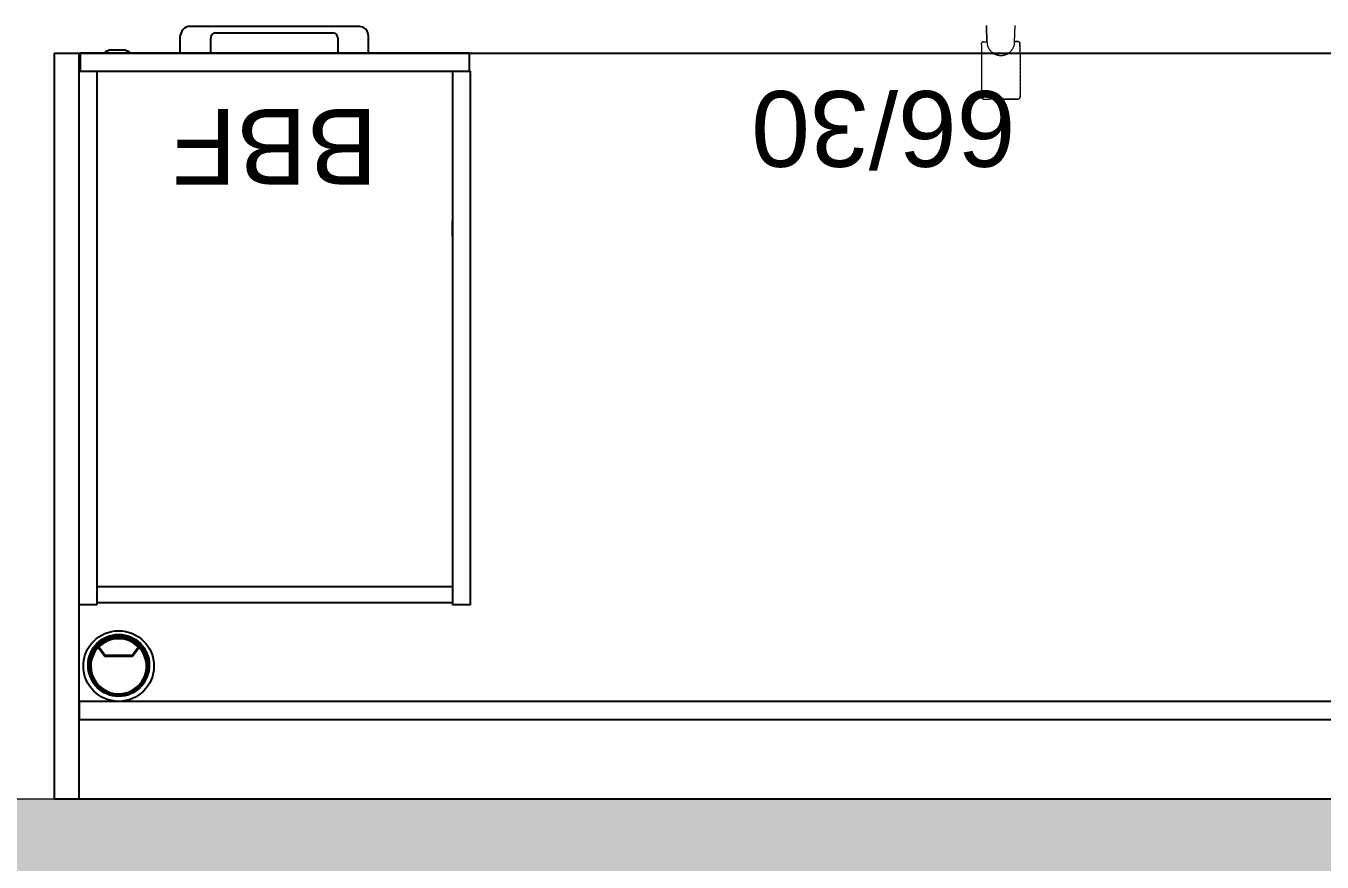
# Model space of a CAD drawing. Header units: inches. Extents: x 14 to 610, y 9 to 600.
# Drawn here: x 332.3 to 383.7, y 204.9 to 238.1 of the extents above; entities that cross this region are included whole.
import ezdxf
from ezdxf.enums import TextEntityAlignment as Align

# ---------------------------------------------------------------- set-up
doc = ezdxf.new("R2010")
doc.units = ezdxf.units.IN
doc.header["$MEASUREMENT"] = 0
doc.layers.add('A-FURN', color=7, linetype='Continuous')
doc.layers.add('WALLS', color=30, linetype='Continuous')
doc.styles.get("Standard").update_dxf_attribs({"font": 'arial.ttf'})

# ---------------------------------------------------------------- blocks, each defined once
blk = doc.blocks.new('P_5CS702BK')
at = {"layer": 'A-FURN', "color": 0, "linetype": 'Continuous', "lineweight": 0}
for p, q in [((-0.58, 0.438), (-0.602, 1.096)), ((-0.602, 1.096), (-0.58, 0.438)), ((0.526, 0.77), (0.536, 1.099)), ((0.517, 0.441), (0.526, 0.77)), ((-0.791, 0.379), (-0.785, 0.408)), ((-0.785, 0.408), (-0.791, 0.379)), ((-0.791, 0.376), (-0.791, 0.379)), ((-0.791, 0.376), (-0.791, 0.367)), ((-0.791, 0.366), (-0.791, 0.376)), ((-0.791, 0.367), (-0.791, 0.367)), ((-0.791, 0.332), (-0.791, 0.366)), ((-0.791, 0.35), (-0.791, 0.366)), ((-0.791, 0.327), (-0.791, 0.35)), ((-0.791, 0.327), (-0.791, 0.332)), ((-0.791, 0.327), (-0.791, 0.332)), ((-0.79, 0.298), (-0.791, 0.327)), ((-0.79, 0.263), (-0.79, 0.298)), ((-0.79, 0.274), (-0.79, 0.278)), ((-0.79, 0.27), (-0.79, 0.274)), ((-0.79, 0.222), (-0.79, 0.263)), ((-0.79, 0.263), (-0.79, 0.263)), ((-0.79, 0.2), (-0.79, 0.222)), ((-0.79, 0.194), (-0.79, 0.2)), ((-0.79, 0.189), (-0.79, 0.194)), ((-0.79, 0.176), (-0.79, 0.189)), ((-0.79, 0.124), (-0.79, 0.176)), ((-0.79, 0.068), (-0.79, 0.124)), ((-0.79, 0.124), (-0.79, 0.124)), ((-0.79, 0.095), (-0.79, 0.102)), ((-0.79, 0.087), (-0.79, 0.095)), ((-0.79, 0.006), (-0.79, 0.068)), ((-0.79, -0.059), (-0.79, 0.006)), ((-0.79, 0.006), (-0.79, 0.006)), ((-0.785, 0.408), (-0.769, 0.433)), ((-0.769, 0.433), (-0.785, 0.408)), ((-0.769, 0.433), (-0.744, 0.449)), ((-0.744, 0.449), (-0.769, 0.433)), ((-0.744, 0.449), (-0.715, 0.455)), ((-0.715, 0.455), (-0.744, 0.449)), ((-0.715, 0.455), (-0.58, 0.456)), ((-0.715, 0.455), (-0.58, 0.456)), ((-0.58, 0.438), (-0.578, 0.417)), ((-0.58, 0.438), (-0.58, 0.438)), ((-0.578, 0.417), (-0.576, 0.396)), ((-0.578, 0.415), (-0.578, 0.415)), ((-0.578, 0.415), (-0.578, 0.414)), ((-0.578, 0.413), (-0.578, 0.41)), ((-0.578, 0.408), (-0.578, 0.41)), ((-0.576, 0.396), (-0.574, 0.375)), ((-0.574, 0.375), (-0.57, 0.354)), ((-0.57, 0.354), (-0.566, 0.333)), ((-0.566, 0.334), (-0.566, 0.334)), ((-0.566, 0.334), (-0.566, 0.333)), ((-0.566, 0.333), (-0.561, 0.313)), ((-0.564, 0.325), (-0.563, 0.321)), ((-0.562, 0.319), (-0.563, 0.321)), ((-0.561, 0.313), (-0.555, 0.293)), ((-0.555, 0.293), (-0.548, 0.273)), ((-0.548, 0.273), (-0.54, 0.253)), ((-0.542, 0.256), (-0.541, 0.255)), ((-0.541, 0.255), (-0.541, 0.255)), ((-0.54, 0.253), (-0.532, 0.233)), ((-0.534, 0.238), (-0.533, 0.235)), ((-0.533, 0.235), (-0.533, 0.235)), ((-0.532, 0.233), (-0.523, 0.214)), ((-0.523, 0.214), (-0.513, 0.195)), ((-0.513, 0.195), (-0.503, 0.177)), ((-0.506, 0.183), (-0.506, 0.182)), ((-0.506, 0.182), (-0.505, 0.181)), ((-0.503, 0.177), (-0.492, 0.159)), ((-0.492, 0.159), (-0.48, 0.141)), ((-0.49, 0.157), (-0.49, 0.156)), ((-0.488, 0.154), (-0.49, 0.156)), ((-0.48, 0.141), (-0.467, 0.124)), ((-0.467, 0.124), (-0.454, 0.108)), ((-0.46, 0.115), (-0.459, 0.114)), ((-0.459, 0.114), (-0.458, 0.113)), ((-0.454, 0.108), (-0.44, 0.092)), ((-0.44, 0.092), (-0.426, 0.076)), ((-0.435, 0.086), (-0.434, 0.085)), ((-0.431, 0.082), (-0.434, 0.085)), ((-0.426, 0.076), (-0.411, 0.061)), ((-0.411, 0.061), (-0.395, 0.047)), ((-0.404, 0.055), (-0.403, 0.054)), ((-0.403, 0.054), (-0.402, 0.053)), ((-0.395, 0.047), (-0.379, 0.033)), ((-0.379, 0.033), (-0.369, 0.025)), ((-0.3, -0.021), (-0.369, 0.025)), ((-0.363, 0.02), (-0.369, 0.025)), ((-0.328, -0.004), (-0.369, 0.025)), ((-0.346, 0.008), (-0.369, 0.025)), ((-0.369, 0.025), (-0.367, 0.023)), ((-0.365, 0.022), (-0.367, 0.023)), ((-0.363, 0.02), (-0.346, 0.008)), ((-0.346, 0.008), (-0.328, -0.004)), ((-0.34, 0.004), (-0.339, 0.003)), ((-0.339, 0.003), (-0.338, 0.002)), ((0.269, -0.001), (0.287, 0.01)), ((0.277, 0.004), (0.279, 0.005)), ((0.279, 0.005), (0.28, 0.006)), ((0.285, 0.009), (0.284, 0.008)), ((0.284, 0.009), (0.285, 0.009)), ((0.287, 0.01), (0.285, 0.009)), ((0.285, 0.009), (0.285, 0.009)), ((0.287, 0.01), (0.304, 0.023)), ((0.304, 0.023), (0.32, 0.036)), ((0.313, 0.031), (0.316, 0.033)), ((0.319, 0.035), (0.316, 0.033)), ((0.318, 0.035), (0.319, 0.035)), ((0.319, 0.035), (0.319, 0.035)), ((0.32, 0.036), (0.336, 0.05)), ((0.336, 0.05), (0.351, 0.064)), ((0.342, 0.055), (0.343, 0.056)), ((0.343, 0.056), (0.344, 0.057)), ((0.366, 0.079), (0.344, 0.058)), ((0.351, 0.064), (0.35, 0.063)), ((0.35, 0.063), (0.35, 0.063)), ((0.35, 0.063), (0.35, 0.063)), ((0.351, 0.064), (0.366, 0.079)), ((0.366, 0.079), (0.38, 0.095)), ((0.368, 0.082), (0.37, 0.084)), ((0.379, 0.094), (0.37, 0.084)), ((0.379, 0.094), (0.379, 0.094)), ((0.379, 0.093), (0.379, 0.094)), ((0.38, 0.095), (0.394, 0.111)), ((0.394, 0.111), (0.407, 0.127)), ((0.397, 0.115), (0.398, 0.116)), ((0.398, 0.116), (0.399, 0.117)), ((0.407, 0.127), (0.406, 0.126)), ((0.406, 0.126), (0.406, 0.126)), ((0.406, 0.126), (0.406, 0.126)), ((0.407, 0.127), (0.419, 0.144)), ((0.409, 0.131), (0.417, 0.142)), ((0.418, 0.143), (0.417, 0.142)), ((0.419, 0.144), (0.431, 0.162)), ((0.43, 0.161), (0.428, 0.158)), ((0.43, 0.161), (0.43, 0.161)), ((0.43, 0.161), (0.43, 0.161)), ((0.431, 0.162), (0.442, 0.18)), ((0.442, 0.18), (0.452, 0.198)), ((0.444, 0.184), (0.445, 0.185)), ((0.444, 0.183), (0.444, 0.184)), ((0.452, 0.198), (0.462, 0.217)), ((0.452, 0.199), (0.456, 0.206)), ((0.452, 0.198), (0.452, 0.198)), ((0.452, 0.198), (0.452, 0.198)), ((0.452, 0.198), (0.452, 0.198)), ((0.458, 0.21), (0.456, 0.206)), ((0.462, 0.217), (0.47, 0.236)), ((0.47, 0.236), (0.479, 0.256)), ((0.479, 0.256), (0.486, 0.275)), ((0.479, 0.258), (0.48, 0.258)), ((0.48, 0.258), (0.48, 0.259)), ((0.485, 0.274), (0.486, 0.275)), ((0.486, 0.275), (0.493, 0.296)), ((0.486, 0.276), (0.486, 0.276)), ((0.486, 0.276), (0.486, 0.276)), ((0.486, 0.275), (0.486, 0.276)), ((0.486, 0.275), (0.486, 0.275)), ((0.493, 0.296), (0.498, 0.316)), ((0.498, 0.316), (0.503, 0.336)), ((0.498, 0.316), (0.499, 0.317)), ((0.498, 0.316), (0.498, 0.316)), ((0.498, 0.316), (0.499, 0.316)), ((0.503, 0.336), (0.508, 0.357)), ((0.503, 0.336), (0.503, 0.337)), ((0.503, 0.336), (0.503, 0.336)), ((0.505, 0.343), (0.506, 0.347)), ((0.508, 0.357), (0.506, 0.347)), ((0.508, 0.357), (0.511, 0.378)), ((0.508, 0.357), (0.508, 0.357)), ((0.508, 0.357), (0.508, 0.357)), ((0.508, 0.357), (0.508, 0.357)), ((0.511, 0.378), (0.514, 0.399)), ((0.514, 0.399), (0.516, 0.42)), ((0.515, 0.417), (0.515, 0.418)), ((0.515, 0.417), (0.515, 0.417)), ((0.516, 0.42), (0.517, 0.441)), ((0.516, 0.434), (0.516, 0.421)), ((0.516, 0.421), (0.516, 0.421)), ((0.652, 0.459), (0.517, 0.458)), ((0.517, 0.458), (0.652, 0.459)), ((0.517, 0.441), (0.517, 0.441)), ((0.652, 0.459), (0.681, 0.453)), ((0.681, 0.453), (0.652, 0.459)), ((0.681, 0.453), (0.706, 0.437)), ((0.706, 0.437), (0.681, 0.453)), ((0.706, 0.437), (0.723, 0.412)), ((0.723, 0.412), (0.706, 0.437)), ((0.723, 0.407), (0.723, 0.412)), ((0.729, 0.383), (0.723, 0.412)), ((0.729, 0.383), (0.729, 0.38)), ((0.729, 0.371), (0.729, 0.38)), ((0.729, 0.38), (0.729, 0.372)), ((0.729, 0.37), (0.729, 0.371)), ((0.729, 0.371), (0.729, 0.37)), ((0.729, 0.37), (0.729, 0.354)), ((0.729, 0.336), (0.729, 0.354)), ((0.729, 0.354), (0.729, 0.331)), ((0.729, 0.278), (0.729, 0.336)), ((0.729, 0.331), (0.729, 0.302)), ((0.729, 0.302), (0.729, 0.267)), ((0.729, 0.267), (0.729, 0.278)), ((0.729, 0.267), (0.729, 0.226)), ((0.729, 0.226), (0.729, 0.204)), ((0.729, 0.198), (0.729, 0.204)), ((0.729, 0.192), (0.729, 0.198)), ((0.729, 0.192), (0.729, 0.18)), ((0.729, 0.18), (0.729, 0.128)), ((0.729, 0.128), (0.729, 0.072)), ((0.729, 0.128), (0.729, 0.128)), ((0.729, 0.099), (0.729, 0.106)), ((0.729, 0.091), (0.729, 0.099)), ((0.729, 0.072), (0.729, 0.01)), ((0.729, 0.01), (0.73, -0.055)), ((0.729, 0.01), (0.729, 0.01)), ((-0.79, -0.021), (-0.79, -0.014)), ((-0.79, -0.031), (-0.79, -0.021)), ((-0.789, -0.129), (-0.79, -0.059)), ((-0.789, -0.146), (-0.789, -0.129)), ((-0.789, -0.153), (-0.789, -0.146)), ((-0.789, -0.163), (-0.789, -0.153)), ((-0.789, -0.202), (-0.789, -0.163)), ((-0.789, -0.277), (-0.789, -0.202)), ((-0.789, -0.296), (-0.789, -0.277)), ((-0.789, -0.356), (-0.789, -0.277)), ((-0.789, -0.436), (-0.789, -0.296)), ((-0.789, -0.306), (-0.789, -0.296)), ((-0.789, -0.436), (-0.789, -0.356)), ((-0.789, -0.444), (-0.789, -0.436)), ((-0.789, -0.448), (-0.789, -0.444)), ((-0.789, -0.456), (-0.789, -0.448)), ((-0.788, -0.518), (-0.789, -0.456)), ((-0.328, -0.004), (-0.3, -0.021)), ((-0.328, -0.004), (-0.31, -0.015)), ((-0.31, -0.015), (-0.3, -0.021)), ((-0.292, -0.026), (-0.3, -0.021)), ((-0.292, -0.026), (-0.273, -0.035)), ((-0.273, -0.035), (-0.291, -0.026)), ((-0.291, -0.026), (-0.291, -0.026)), ((-0.273, -0.035), (-0.254, -0.044)), ((-0.269, -0.037), (-0.268, -0.038)), ((-0.268, -0.038), (-0.267, -0.038)), ((-0.254, -0.044), (-0.234, -0.052)), ((-0.234, -0.052), (-0.214, -0.06)), ((-0.214, -0.06), (-0.194, -0.067)), ((-0.209, -0.062), (-0.208, -0.062)), ((-0.194, -0.067), (-0.208, -0.062)), ((-0.194, -0.067), (-0.174, -0.072)), ((-0.192, -0.067), (-0.192, -0.067)), ((-0.192, -0.067), (-0.191, -0.068)), ((-0.174, -0.072), (-0.154, -0.078)), ((-0.154, -0.078), (-0.133, -0.082)), ((-0.133, -0.082), (-0.112, -0.085)), ((-0.122, -0.084), (-0.12, -0.084)), ((-0.112, -0.085), (-0.12, -0.084)), ((-0.112, -0.085), (-0.112, -0.085)), ((-0.112, -0.085), (-0.111, -0.085)), ((-0.112, -0.085), (-0.091, -0.088)), ((-0.091, -0.088), (-0.07, -0.09)), ((-0.07, -0.09), (-0.049, -0.091)), ((-0.049, -0.091), (-0.028, -0.091)), ((-0.031, -0.091), (-0.03, -0.091)), ((-0.031, -0.091), (-0.03, -0.091)), ((-0.03, -0.091), (-0.03, -0.091)), ((-0.03, -0.091), (-0.03, -0.091)), ((-0.028, -0.091), (-0.03, -0.091)), ((-0.028, -0.091), (-0.007, -0.091)), ((-0.007, -0.091), (0.014, -0.089)), ((0.011, -0.09), (0.012, -0.09)), ((0.012, -0.09), (0.013, -0.09)), ((0.012, -0.09), (0.013, -0.09)), ((0.014, -0.089), (0.035, -0.087)), ((0.035, -0.087), (0.055, -0.084)), ((0.041, -0.086), (0.045, -0.086)), ((0.054, -0.085), (0.045, -0.086)), ((0.051, -0.085), (0.052, -0.085)), ((0.052, -0.085), (0.052, -0.085)), ((0.055, -0.084), (0.054, -0.085)), ((0.054, -0.085), (0.054, -0.085)), ((0.054, -0.085), (0.054, -0.085)), ((0.055, -0.084), (0.076, -0.081)), ((0.076, -0.081), (0.097, -0.076)), ((0.095, -0.076), (0.096, -0.076)), ((0.095, -0.076), (0.096, -0.076)), ((0.095, -0.076), (0.095, -0.076)), ((0.097, -0.076), (0.117, -0.071)), ((0.117, -0.071), (0.137, -0.065)), ((0.117, -0.071), (0.118, -0.071)), ((0.136, -0.065), (0.118, -0.071)), ((0.131, -0.067), (0.132, -0.067)), ((0.132, -0.067), (0.132, -0.066)), ((0.135, -0.065), (0.136, -0.065)), ((0.136, -0.065), (0.136, -0.065)), ((0.137, -0.065), (0.136, -0.065)), ((0.137, -0.065), (0.157, -0.058)), ((0.157, -0.058), (0.177, -0.05)), ((0.173, -0.052), (0.175, -0.051)), ((0.175, -0.051), (0.188, -0.045)), ((0.175, -0.051), (0.176, -0.05)), ((0.177, -0.05), (0.196, -0.042)), ((0.192, -0.044), (0.188, -0.045)), ((0.196, -0.042), (0.215, -0.033)), ((0.206, -0.037), (0.208, -0.036)), ((0.213, -0.034), (0.207, -0.037)), ((0.208, -0.036), (0.209, -0.036)), ((0.21, -0.035), (0.213, -0.034)), ((0.212, -0.034), (0.213, -0.034)), ((0.215, -0.033), (0.213, -0.034)), ((0.215, -0.033), (0.221, -0.03)), ((0.256, -0.01), (0.221, -0.03)), ((0.233, -0.023), (0.221, -0.03)), ((0.233, -0.023), (0.256, -0.01)), ((0.233, -0.023), (0.252, -0.013)), ((0.248, -0.015), (0.25, -0.014)), ((0.25, -0.014), (0.255, -0.011)), ((0.25, -0.014), (0.251, -0.013)), ((0.252, -0.013), (0.256, -0.01)), ((0.255, -0.01), (0.255, -0.011)), ((0.269, -0.001), (0.256, -0.01)), ((0.73, -0.017), (0.73, -0.01)), ((0.73, -0.027), (0.73, -0.017)), ((0.73, -0.055), (0.73, -0.125)), ((0.73, -0.125), (0.73, -0.142)), ((0.73, -0.149), (0.73, -0.142)), ((0.73, -0.159), (0.73, -0.149)), ((0.73, -0.159), (0.73, -0.198)), ((0.73, -0.198), (0.73, -0.273)), ((0.73, -0.273), (0.73, -0.292)), ((0.73, -0.292), (0.73, -0.286)), ((0.73, -0.302), (0.73, -0.292)), ((0.73, -0.292), (0.73, -0.352)), ((0.73, -0.352), (0.731, -0.432)), ((0.731, -0.432), (0.731, -0.44)), ((0.731, -0.444), (0.731, -0.44)), ((0.731, -0.444), (0.731, -0.444)), ((0.731, -0.452), (0.731, -0.444)), ((0.731, -0.452), (0.731, -0.514)), ((-0.788, -0.601), (-0.788, -0.518)), ((-0.788, -0.604), (-0.788, -0.601)), ((-0.788, -0.605), (-0.788, -0.604)), ((-0.788, -0.609), (-0.788, -0.605)), ((-0.788, -0.684), (-0.788, -0.605)), ((-0.788, -0.768), (-0.788, -0.684)), ((-0.788, -0.764), (-0.788, -0.76)), ((-0.788, -0.764), (-0.788, -0.764)), ((-0.788, -0.765), (-0.788, -0.764)), ((-0.788, -0.851), (-0.788, -0.768)), ((-0.788, -0.836), (-0.788, -0.812)), ((-0.787, -0.912), (-0.788, -0.851)), ((-0.787, -0.921), (-0.787, -0.912)), ((-0.787, -0.921), (-0.787, -0.921)), ((-0.787, -0.925), (-0.787, -0.921)), ((-0.787, -0.933), (-0.787, -0.925)), ((-0.787, -1.013), (-0.787, -0.933)), ((-0.787, -1.072), (-0.787, -1.013)), ((0.731, -0.514), (0.731, -0.597)), ((0.731, -0.529), (0.731, -0.553)), ((0.731, -0.597), (0.731, -0.68)), ((0.731, -0.601), (0.731, -0.6)), ((0.731, -0.601), (0.731, -0.601)), ((0.731, -0.605), (0.731, -0.601)), ((0.731, -0.68), (0.731, -0.76)), ((0.731, -0.76), (0.731, -0.756)), ((0.731, -0.761), (0.731, -0.76)), ((0.731, -0.761), (0.731, -0.764)), ((0.731, -0.764), (0.732, -0.847)), ((0.732, -0.847), (0.732, -0.909)), ((0.732, -0.917), (0.732, -0.909)), ((0.732, -0.921), (0.732, -0.917)), ((0.732, -0.921), (0.732, -0.929)), ((0.732, -0.929), (0.732, -1.069)), ((0.732, -0.929), (0.732, -1.009)), ((0.732, -1.009), (0.732, -1.087)), ((-0.787, -1.073), (-0.787, -1.062)), ((-0.787, -1.078), (-0.787, -1.073)), ((-0.787, -1.091), (-0.787, -1.073)), ((-0.787, -1.167), (-0.787, -1.091)), ((-0.787, -1.205), (-0.787, -1.167)), ((-0.787, -1.216), (-0.787, -1.205)), ((-0.787, -1.223), (-0.787, -1.216)), ((-0.787, -1.24), (-0.787, -1.223)), ((-0.786, -1.309), (-0.787, -1.24)), ((-0.786, -1.375), (-0.786, -1.309)), ((-0.786, -1.347), (-0.786, -1.338)), ((-0.786, -1.355), (-0.786, -1.347)), ((-0.786, -1.436), (-0.786, -1.375)), ((-0.786, -1.375), (-0.786, -1.375)), ((-0.786, -1.493), (-0.786, -1.436)), ((-0.786, -1.464), (-0.786, -1.456)), ((-0.786, -1.471), (-0.786, -1.464)), ((-0.786, -1.545), (-0.786, -1.493)), ((-0.786, -1.493), (-0.786, -1.493)), ((0.732, -1.069), (0.732, -1.058)), ((0.732, -1.087), (0.732, -1.069)), ((0.732, -1.087), (0.732, -1.163)), ((0.732, -1.163), (0.733, -1.202)), ((0.733, -1.212), (0.733, -1.202)), ((0.733, -1.219), (0.733, -1.212)), ((0.733, -1.219), (0.733, -1.236)), ((0.733, -1.236), (0.733, -1.306)), ((0.733, -1.306), (0.733, -1.371)), ((0.733, -1.343), (0.733, -1.334)), ((0.733, -1.351), (0.733, -1.343)), ((0.733, -1.371), (0.733, -1.432)), ((0.733, -1.371), (0.733, -1.371)), ((0.733, -1.432), (0.733, -1.489)), ((0.733, -1.46), (0.733, -1.452)), ((0.733, -1.467), (0.733, -1.46)), ((0.733, -1.489), (0.733, -1.541)), ((0.733, -1.489), (0.733, -1.489)), ((0.733, -1.541), (0.734, -1.639)), ((0.733, -1.541), (0.733, -1.553)), ((-0.786, -1.557), (-0.786, -1.545)), ((-0.786, -1.563), (-0.786, -1.557)), ((-0.786, -1.569), (-0.786, -1.563)), ((-0.786, -1.591), (-0.786, -1.569)), ((-0.786, -1.632), (-0.786, -1.591)), ((-0.786, -1.642), (-0.786, -1.632)), ((-0.786, -1.642), (-0.786, -1.632)), ((-0.786, -1.647), (-0.786, -1.642)), ((-0.785, -1.667), (-0.786, -1.647)), ((-0.785, -1.667), (-0.785, -1.718)), ((-0.785, -1.696), (-0.785, -1.667)), ((-0.785, -1.701), (-0.785, -1.696)), ((-0.785, -1.701), (-0.785, -1.699)), ((-0.785, -1.7), (-0.785, -1.701)), ((-0.785, -1.703), (-0.785, -1.701)), ((-0.785, -1.718), (-0.785, -1.703)), ((-0.785, -1.735), (-0.785, -1.718)), ((-0.785, -1.735), (-0.785, -1.736)), ((-0.785, -1.736), (-0.785, -1.735)), ((-0.785, -1.736), (-0.785, -1.735)), ((-0.785, -1.744), (-0.785, -1.736)), ((-0.785, -1.744), (-0.785, -1.736)), ((-0.785, -1.748), (-0.785, -1.744)), ((-0.779, -1.777), (-0.785, -1.748)), ((-0.785, -1.748), (-0.779, -1.777)), ((-0.763, -1.801), (-0.779, -1.777)), ((-0.779, -1.777), (-0.763, -1.801)), ((-0.738, -1.818), (-0.763, -1.801)), ((-0.763, -1.801), (-0.738, -1.818)), ((-0.709, -1.824), (-0.738, -1.818)), ((-0.738, -1.818), (-0.709, -1.824)), ((-0.709, -1.824), (-0.51, -1.823)), ((-0.709, -1.824), (-0.51, -1.823)), ((-0.31, -1.823), (-0.51, -1.823)), ((-0.31, -1.823), (-0.51, -1.823)), ((-0.31, -1.823), (0.459, -1.821)), ((0.459, -1.821), (-0.31, -1.823)), ((0.459, -1.821), (0.658, -1.82)), ((0.658, -1.82), (0.459, -1.821)), ((0.687, -1.814), (0.658, -1.82)), ((0.658, -1.82), (0.687, -1.814)), ((0.712, -1.798), (0.687, -1.814)), ((0.687, -1.814), (0.712, -1.798)), ((0.728, -1.773), (0.712, -1.798)), ((0.712, -1.798), (0.728, -1.773)), ((0.734, -1.744), (0.728, -1.773)), ((0.728, -1.773), (0.734, -1.744)), ((0.733, -1.559), (0.733, -1.553)), ((0.734, -1.565), (0.733, -1.559)), ((0.733, -1.559), (0.734, -1.587)), ((0.734, -1.587), (0.734, -1.628)), ((0.734, -1.639), (0.734, -1.628)), ((0.734, -1.628), (0.734, -1.639)), ((0.734, -1.643), (0.734, -1.639)), ((0.734, -1.643), (0.734, -1.663)), ((0.734, -1.663), (0.734, -1.692)), ((0.734, -1.697), (0.734, -1.692)), ((0.734, -1.692), (0.734, -1.714)), ((0.734, -1.731), (0.734, -1.697)), ((0.734, -1.714), (0.734, -1.731)), ((0.734, -1.732), (0.734, -1.731)), ((0.734, -1.731), (0.734, -1.741)), ((0.734, -1.741), (0.734, -1.732)), ((0.734, -1.741), (0.734, -1.744))]:
    blk.add_line(p, q, dxfattribs=at)
at = {"layer": 'A-FURN'}
blk.add_attdef('CAPTG', text='', height=7, dxfattribs=at).set_placement((-1, -3.819), align=Align.CENTER)
at = {"layer": 'A-FURN', "flags": 1}
for tag in ['CAPPN', 'CAPPD', 'CAPMG', 'CAPMC', 'CAPGC', 'CAPALIAS1', 'CAPALIAS2', 'CAPALIAS3', 'CAPBLDG', 'CAPFLOOR', 'CAPDEPT', 'CAPPERSON', 'CAPPL', 'CAPQT', 'CAPDH']:
    blk.add_attdef(tag, (0, 0), '', height=0.001, dxfattribs=at)
blk = doc.blocks.new('P_5CLBBF22HW')
at = {"layer": 'A-FURN', "color": 5}
for p, q in [((-15.512, 21.85), (-14.803, 21.85)), ((-15.512, 21.85), (-15.512, 0.709)), ((-14.803, 0.709), (-14.803, 21.85)), ((-14.803, 21.772), (-0.709, 21.772)), ((-0.709, 21.85), (0, 21.85)), ((-0.709, 0.709), (-0.709, 21.85)), ((0, 21.85), (0, 0.709)), ((-14.803, 21.142), (-0.709, 21.142)), ((-14.803, 7.244), (-14.803, 6.654)), ((0, 0.709), (-15.512, 0.709)), ((-15.472, 0.709), (-15.472, 0)), ((-0.039, 0), (-0.039, 0.709)), ((-15.472, 0), (-0.039, 0)), ((-11.476, 0), (-11.476, -0.669)), ((-10.256, -0.608), (-10.256, 0)), ((-5.217, 0), (-5.217, -0.608)), ((-3.996, -0.669), (-3.996, 0)), ((-1.925, -0.079), (-1.865, -0.079)), ((-1.865, -0.106), (-1.865, -0.079)), ((-1.849, -0.122), (-1.172, -0.122)), ((-1.156, -0.079), (-1.098, -0.079)), ((-1.156, -0.106), (-1.156, -0.079)), ((-5.413, -0.804), (-10.059, -0.804)), ((-11.083, -1.063), (-4.39, -1.063))]:
    blk.add_line(p, q, dxfattribs=at)
blk.add_lwpolyline([(-2.004, 0), (-1.02, 0)], dxfattribs=at)
for centre, radius, start, end in [((-1.925, 0), 0.0787, 180, 270), ((-1.098, 0), 0.0787, 270, 0), ((-1.849, -0.106), 0.0157, 180, 270), ((-1.172, -0.106), 0.0157, 270, 0), ((-11.083, -0.669), 0.394, 180, 240), ((-11.083, -0.669), 0.394, 240, 270), ((-10.059, -0.608), 0.197, 180, 240), ((-10.059, -0.608), 0.197, 240, 270), ((-5.413, -0.608), 0.197, 270, 300), ((-5.413, -0.608), 0.197, 300, 360), ((-4.39, -0.711), 0.352, 270, 319.7922), ((-4.55, -0.576), 0.561, 319.7922, 350.4156)]:
    blk.add_arc(centre, radius, start, end, dxfattribs=at)
blk.add_text('BBF', height=3, dxfattribs=at).set_placement((-7.756, 3.709), align=Align.MIDDLE_CENTER)
blk.add_attdef('CAPTG', text='', height=2.5, dxfattribs=at).set_placement((-7135.046, 881.853, -0.512), align=Align.CENTER)
at = {"layer": 'A-FURN', "color": 5, "flags": 1}
for tag in ['CAPPN', 'CAPPD', 'CAPMG', 'CAPMC', 'CAPGC', 'CAPALIAS1', 'CAPALIAS2', 'CAPALIAS3', 'CAPBLDG', 'CAPFLOOR', 'CAPDEPT', 'CAPPERSON', 'CAPPL', 'CAPQT', 'CAPDH']:
    blk.add_attdef(tag, (0, 0), '', height=0.001, dxfattribs=at)
blk = doc.blocks.new('P_5CLDS6630HW')
at = {"layer": 'A-FURN', "color": 5}
for p, q in [((65.732, 0), (0, 0)), ((64.748, 0), (64.748, -29.546)), ((65.732, -29.546), (65.732, 0)), ((64.748, -3.15), (0.984, -3.15)), ((64.748, -3.858), (64.748, -3.15)), ((0.984, -3.858), (64.748, -3.858)), ((62.348, -6.02), (62.628, -5.64)), ((62.628, -5.64), (63.73, -5.64)), ((63.73, -5.64), (64.01, -6.02)), ((62.399, -6.017), (62.648, -5.679)), ((62.648, -5.679), (63.711, -5.679)), ((63.711, -5.679), (63.959, -6.017)), ((65.732, -29.546), (0, -29.546))]:
    blk.add_line(p, q, dxfattribs=at)
for centre, radius in [((63.179, -5.266), 1.398), ((63.179, -5.305), 1.215), ((63.179, -5.266), 1.201), ((63.179, -5.266), 1.181)]:
    blk.add_circle(centre, radius, dxfattribs=at)
for radius, start, end in [(1.122, 317.7888, 222.2112), (1.102, 0, 222.0048), (1.102, 317.9952, 0), (1.122, 222.2112, 317.7888), (1.102, 222.0048, 317.9952), (1.083, 223.9116, 316.0884)]:
    blk.add_arc((63.179, -5.266), radius, start, end, dxfattribs=at)
blk.add_text('66/30', height=3, dxfattribs=at).set_placement((32.866, -26.546), align=Align.MIDDLE_CENTER)
blk.add_attdef('CAPTG', text='', height=2.5, dxfattribs=at).set_placement((-7101.347, 217.379, -0.512), align=Align.CENTER)
at = {"layer": 'A-FURN', "color": 5, "flags": 1}
for tag in ['CAPPN', 'CAPPD', 'CAPMG', 'CAPMC', 'CAPGC', 'CAPALIAS1', 'CAPALIAS2', 'CAPALIAS3', 'CAPBLDG', 'CAPFLOOR', 'CAPDEPT', 'CAPPERSON', 'CAPPL', 'CAPQT', 'CAPDH']:
    blk.add_attdef(tag, (0, 0), '', height=0.001, dxfattribs=at)

msp = doc.modelspace()

# ---------------------------------------------------------------- linework, layer by layer
at = {"layer": 'WALLS', "lineweight": 18}
msp.add_lwpolyline([(254.52994, 202.43951), (254.52994, 211.4362), (259.5281, 211.4362), (259.5281, 207.43767), (324.50417, 207.43767), (324.50417, 248.42258), (259.5281, 248.42258), (259.5281, 243.42442), (254.52994, 243.42442), (254.52994, 253.42073), (329.50233, 253.42073), (329.50233, 207.43767), (503.50074, 207.43767), (503.50074, 371.37729), (417.53241, 371.37729), (417.53241, 376.37545), (503.50074, 376.37545), (503.50074, 432.35483)], dxfattribs=at)
at = {"layer": 'WALLS', "transparency": 33554559}
for points in [[(508.4989, 207.43767), (254.52994, 207.43767), (508.4989, 202.43951)], [(254.52994, 207.43767), (508.4989, 202.43951), (254.52994, 202.43951)]]:
    msp.add_solid(points, dxfattribs=at)

# ---------------------------------------------------------------- block references
at = {"layer": 'A-FURN'}
msp.add_blockref('P_5CS702BK', (370.99458, 236.98392), dxfattribs=at)
at = {"layer": 'A-FURN', "rotation": 180}
for name, p in [('P_5CLBBF22HW', (334.4305, 236.98392)), ('P_5CLDS6630HW', (399.17869, 207.43767))]:
    msp.add_blockref(name, p, dxfattribs=at)

doc.saveas('drawing.dxf')
